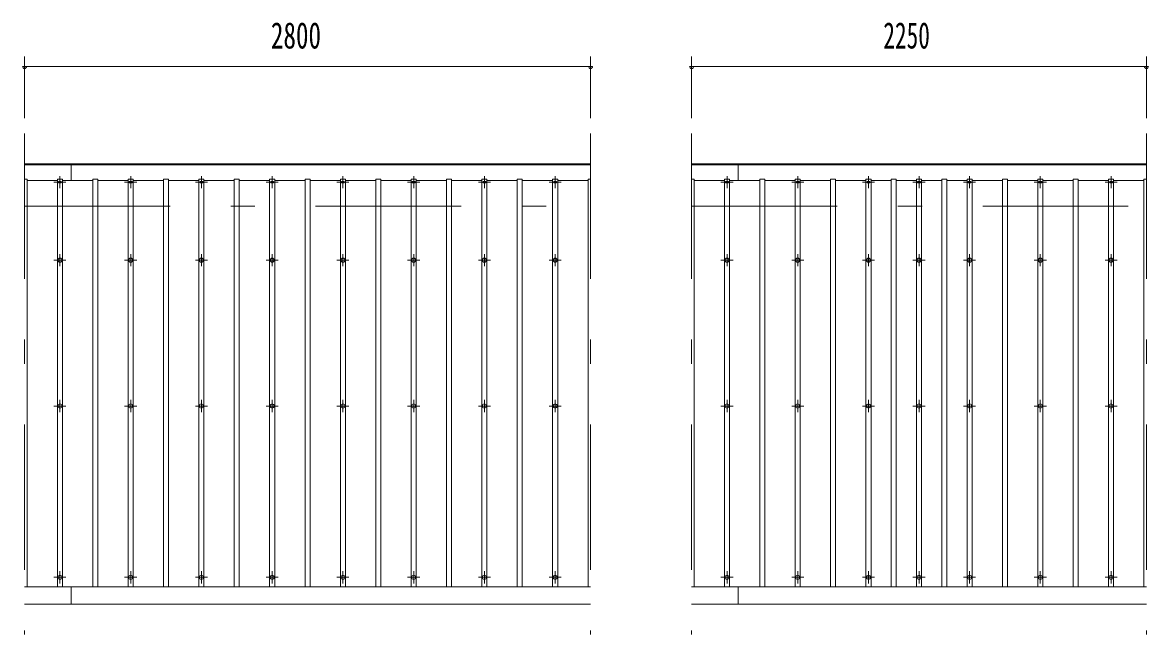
# Model space of a CAD drawing. Units: millimetres, scale not verified. Extents: x -26656 to 26658, y -10500 to 10500.
# Drawn here: x -15178 to -9608, y 6538 to 9567 of the extents above; entities that cross this region are included whole.
import ezdxf
from ezdxf.enums import TextEntityAlignment as Align

# ---------------------------------------------------------------- set-up
doc = ezdxf.new("R2010")
doc.units = ezdxf.units.MM
doc.header["$LTSCALE"] = 60
doc.linetypes.add('USER3', pattern=[24, 12, -5, 2, -5])
for name, color, linetype, lineweight in [('0-2_1-05BOLD', 7, 'Continuous', 18), ('0-3_1-25CENTER', 3, 'USER3', 18), ('0-4_1-45THIN', 4, 'Continuous', 18), ('0-5_1-55DIM', 3, 'Continuous', 18)]:
    doc.layers.add(name, color=color, linetype=linetype, lineweight=lineweight)
doc.styles.add('ＭＳ ゴシック', font='')
doc.styles.get('ＭＳ ゴシック').set_extended_font_data('MS Gothic')

msp = doc.modelspace()

# ---------------------------------------------------------------- linework, layer by layer
at = {"layer": '0-2_1-05BOLD'}
for p, q in [((-15168.49, 8867.67), (-12368.48, 8867.67)), ((-15168.49, 8862.67), (-12368.48, 8862.67)), ((-14938.48, 8867.67), (-14938.48, 8784.63)), ((-11868.49, 8867.67), (-9618.49, 8867.67)), ((-11868.49, 8862.67), (-9618.49, 8862.67)), ((-11638.48, 8867.67), (-11638.48, 8784.63)), ((-15168.48, 6773.43), (-12368.48, 6773.43)), ((-14938.48, 6773.43), (-14938.48, 6687.67)), ((-11868.48, 6773.43), (-9618.48, 6773.43)), ((-11638.48, 6773.43), (-11638.48, 6687.67)), ((-15168.48, 6687.67), (-12368.48, 6687.67)), ((-11868.48, 6687.67), (-9618.48, 6687.67))]:
    msp.add_line(p, q, dxfattribs=at)
for centre in [(-14993.49, 8390.17), (-14643.48, 8390.17), (-14293.48, 8390.17), (-13943.48, 8390.17), (-13593.48, 8390.17), (-13243.48, 8390.17), (-12893.49, 8390.17), (-12543.49, 8390.17), (-11693.48, 8390.17), (-11343.48, 8390.17), (-10993.48, 8390.17), (-10743.48, 8390.17), (-10493.48, 8390.17), (-10143.48, 8390.17), (-9793.48, 8390.17), (-14993.49, 7668.51), (-14643.48, 7668.51), (-14293.48, 7668.51), (-13943.48, 7668.51), (-13593.48, 7668.51), (-13243.48, 7668.51), (-12893.49, 7668.51), (-12543.49, 7668.51), (-11693.48, 7668.51), (-11343.48, 7668.51), (-10993.48, 7668.51), (-10743.48, 7668.51), (-10493.48, 7668.51), (-10143.48, 7668.51), (-9793.48, 7668.51), (-14993.49, 6820.85), (-14643.48, 6820.85), (-14293.48, 6820.85), (-13943.48, 6820.85), (-13593.48, 6820.85), (-13243.48, 6820.85), (-12893.49, 6820.85), (-12543.49, 6820.85), (-11693.48, 6820.85), (-11343.48, 6820.85), (-10993.48, 6820.85), (-10743.48, 6820.85), (-10493.48, 6820.85), (-10143.48, 6820.85), (-9793.48, 6820.85)]:
    msp.add_circle(centre, 10, dxfattribs=at)
for centre, start, end in [((-14993.49, 8765.7), 46.39838, 133.60162), ((-14993.49, 8786.71), 226.3961, 313.6039), ((-14643.48, 8765.7), 46.39838, 133.60162), ((-14643.48, 8786.71), 226.3961, 313.6039), ((-14293.48, 8765.7), 46.39838, 133.60162), ((-14293.48, 8786.71), 226.3961, 313.6039), ((-13943.48, 8765.7), 46.39838, 133.60162), ((-13943.48, 8786.71), 226.3961, 313.6039), ((-13593.48, 8765.7), 46.39838, 133.60162), ((-13593.48, 8786.71), 226.3961, 313.6039), ((-13243.48, 8765.7), 46.39838, 133.60162), ((-13243.48, 8786.71), 226.3961, 313.6039), ((-12893.49, 8765.7), 46.39838, 133.60162), ((-12893.49, 8786.71), 226.3961, 313.6039), ((-12543.49, 8765.7), 46.39838, 133.60162), ((-12543.49, 8786.71), 226.3961, 313.6039), ((-11693.48, 8765.7), 46.39838, 133.60162), ((-11693.48, 8786.71), 226.3961, 313.6039), ((-11343.48, 8765.7), 46.39838, 133.60162), ((-11343.48, 8786.71), 226.3961, 313.6039), ((-10993.48, 8765.7), 46.39838, 133.60162), ((-10993.48, 8786.71), 226.3961, 313.6039), ((-10743.48, 8765.7), 46.39838, 133.60162), ((-10743.48, 8786.71), 226.3961, 313.6039), ((-10493.48, 8765.7), 46.39838, 133.60162), ((-10493.48, 8786.71), 226.3961, 313.6039), ((-10143.48, 8765.7), 46.39838, 133.60162), ((-10143.48, 8786.71), 226.3961, 313.6039), ((-9793.48, 8765.7), 46.39838, 133.60162), ((-9793.48, 8786.71), 226.3961, 313.6039)]:
    msp.add_arc(centre, 14.5, start, end, dxfattribs=at)
at = {"layer": '0-3_1-25CENTER'}
for p, q in [((-15168.49, 9017.67), (-15168.48, 6537.67)), ((-12368.48, 9017.67), (-12368.48, 6537.67)), ((-11868.49, 9017.67), (-11868.48, 6537.67)), ((-9618.49, 9017.67), (-9618.48, 6537.67)), ((-14993.49, 8806.2), (-14993.49, 8746.2)), ((-14643.48, 8806.2), (-14643.48, 8746.2)), ((-14293.48, 8806.2), (-14293.48, 8746.2)), ((-13943.48, 8806.2), (-13943.48, 8746.2)), ((-13593.48, 8806.2), (-13593.48, 8746.2)), ((-13243.48, 8806.2), (-13243.48, 8746.2)), ((-12893.49, 8806.2), (-12893.49, 8746.2)), ((-12543.49, 8806.2), (-12543.49, 8746.2)), ((-11693.48, 8806.2), (-11693.48, 8746.2)), ((-11343.48, 8806.2), (-11343.48, 8746.2)), ((-10993.48, 8806.2), (-10993.48, 8746.2)), ((-10743.48, 8806.2), (-10743.48, 8746.2)), ((-10493.48, 8806.2), (-10493.48, 8746.2)), ((-10143.48, 8806.2), (-10143.48, 8746.2)), ((-9793.48, 8806.2), (-9793.48, 8746.2)), ((-15023.48, 8776.2), (-14963.48, 8776.2)), ((-14673.48, 8776.2), (-14613.48, 8776.2)), ((-14323.48, 8776.2), (-14263.48, 8776.2)), ((-13973.48, 8776.2), (-13913.48, 8776.2)), ((-13623.48, 8776.2), (-13563.48, 8776.2)), ((-13273.48, 8776.2), (-13213.48, 8776.2)), ((-12923.48, 8776.2), (-12863.48, 8776.2)), ((-12573.48, 8776.2), (-12513.48, 8776.2)), ((-11723.48, 8776.2), (-11663.49, 8776.2)), ((-11373.48, 8776.2), (-11313.48, 8776.2)), ((-11023.48, 8776.2), (-10963.49, 8776.2)), ((-10773.48, 8776.2), (-10713.48, 8776.2)), ((-10523.49, 8776.2), (-10463.48, 8776.2)), ((-10173.49, 8776.2), (-10113.48, 8776.2)), ((-9823.48, 8776.2), (-9763.48, 8776.2)), ((-15168.49, 8657.67), (-12368.48, 8657.67)), ((-11868.49, 8657.67), (-9618.49, 8657.67)), ((-14993.49, 8420.17), (-14993.49, 8360.17)), ((-14643.48, 8420.17), (-14643.48, 8360.17)), ((-14293.48, 8420.17), (-14293.48, 8360.17)), ((-13943.48, 8420.17), (-13943.48, 8360.17)), ((-13593.48, 8420.17), (-13593.48, 8360.17)), ((-13243.48, 8420.17), (-13243.48, 8360.17)), ((-12893.49, 8420.17), (-12893.49, 8360.17)), ((-12543.49, 8420.17), (-12543.49, 8360.17)), ((-11693.48, 8420.17), (-11693.48, 8360.17)), ((-11343.48, 8420.17), (-11343.48, 8360.17)), ((-10993.48, 8420.17), (-10993.48, 8360.17)), ((-10743.48, 8420.17), (-10743.48, 8360.17)), ((-10493.48, 8420.17), (-10493.48, 8360.17)), ((-10143.48, 8420.17), (-10143.48, 8360.17)), ((-9793.48, 8420.17), (-9793.48, 8360.17)), ((-15023.48, 8390.17), (-14963.48, 8390.17)), ((-14673.48, 8390.17), (-14613.48, 8390.17)), ((-14323.48, 8390.17), (-14263.48, 8390.17)), ((-13973.48, 8390.17), (-13913.48, 8390.17)), ((-13623.48, 8390.17), (-13563.48, 8390.17)), ((-13273.48, 8390.17), (-13213.48, 8390.17)), ((-12923.48, 8390.17), (-12863.48, 8390.17)), ((-12573.48, 8390.17), (-12513.48, 8390.17)), ((-11723.48, 8390.17), (-11663.48, 8390.17)), ((-11373.48, 8390.17), (-11313.48, 8390.17)), ((-11023.48, 8390.17), (-10963.49, 8390.17)), ((-10773.48, 8390.17), (-10713.48, 8390.17)), ((-10523.49, 8390.17), (-10463.48, 8390.17)), ((-10173.49, 8390.17), (-10113.48, 8390.17)), ((-9823.48, 8390.17), (-9763.48, 8390.17)), ((-14993.49, 7698.51), (-14993.49, 7638.51)), ((-14643.48, 7698.51), (-14643.48, 7638.51)), ((-14293.48, 7698.51), (-14293.48, 7638.51)), ((-13943.48, 7698.51), (-13943.48, 7638.51)), ((-13593.48, 7698.51), (-13593.48, 7638.51)), ((-13243.48, 7698.51), (-13243.48, 7638.51)), ((-12893.49, 7698.51), (-12893.49, 7638.51)), ((-12543.49, 7698.51), (-12543.49, 7638.51)), ((-11693.48, 7698.51), (-11693.48, 7638.51)), ((-11343.48, 7698.51), (-11343.48, 7638.51)), ((-10993.48, 7698.51), (-10993.48, 7638.51)), ((-10743.48, 7698.51), (-10743.48, 7638.51)), ((-10493.48, 7698.51), (-10493.48, 7638.51)), ((-10143.48, 7698.51), (-10143.48, 7638.51)), ((-9793.48, 7698.51), (-9793.48, 7638.51)), ((-15023.48, 7668.51), (-14963.48, 7668.51)), ((-14673.48, 7668.51), (-14613.48, 7668.51)), ((-14323.48, 7668.51), (-14263.48, 7668.51)), ((-13973.48, 7668.51), (-13913.48, 7668.51)), ((-13623.48, 7668.51), (-13563.48, 7668.51)), ((-13273.48, 7668.51), (-13213.48, 7668.51)), ((-12923.48, 7668.51), (-12863.48, 7668.51)), ((-12573.48, 7668.51), (-12513.48, 7668.51)), ((-11723.48, 7668.51), (-11663.48, 7668.51)), ((-11373.48, 7668.51), (-11313.48, 7668.51)), ((-11023.48, 7668.51), (-10963.49, 7668.51)), ((-10773.48, 7668.51), (-10713.48, 7668.51)), ((-10523.49, 7668.51), (-10463.48, 7668.51)), ((-10173.49, 7668.51), (-10113.48, 7668.51)), ((-9823.48, 7668.51), (-9763.48, 7668.51)), ((-15023.48, 6820.85), (-14963.48, 6820.85)), ((-14993.49, 6850.85), (-14993.49, 6790.85)), ((-14673.48, 6820.85), (-14613.48, 6820.85)), ((-14643.48, 6850.85), (-14643.48, 6790.85)), ((-14323.48, 6820.85), (-14263.48, 6820.85)), ((-14293.48, 6850.85), (-14293.48, 6790.85)), ((-13973.48, 6820.85), (-13913.48, 6820.85)), ((-13943.48, 6850.85), (-13943.48, 6790.85)), ((-13623.48, 6820.85), (-13563.48, 6820.85)), ((-13593.48, 6850.85), (-13593.48, 6790.85)), ((-13273.48, 6820.85), (-13213.48, 6820.85)), ((-13243.48, 6850.85), (-13243.48, 6790.85)), ((-12923.48, 6820.85), (-12863.48, 6820.85)), ((-12893.49, 6850.85), (-12893.49, 6790.85)), ((-12573.48, 6820.85), (-12513.48, 6820.85)), ((-12543.49, 6850.85), (-12543.49, 6790.85)), ((-11723.48, 6820.85), (-11663.48, 6820.85)), ((-11693.48, 6850.85), (-11693.48, 6790.85)), ((-11373.48, 6820.85), (-11313.48, 6820.85)), ((-11343.48, 6850.85), (-11343.48, 6790.85)), ((-11023.48, 6820.85), (-10963.49, 6820.85)), ((-10993.48, 6850.85), (-10993.48, 6790.85)), ((-10773.48, 6820.85), (-10713.48, 6820.85)), ((-10743.48, 6850.85), (-10743.48, 6790.85)), ((-10523.49, 6820.85), (-10463.48, 6820.85)), ((-10493.48, 6850.85), (-10493.48, 6790.85)), ((-10173.49, 6820.85), (-10113.48, 6820.85)), ((-10143.48, 6850.85), (-10143.48, 6790.85)), ((-9823.48, 6820.85), (-9763.48, 6820.85)), ((-9793.48, 6850.85), (-9793.48, 6790.85))]:
    msp.add_line(p, q, dxfattribs=at)
at = {"layer": '0-4_1-45THIN'}
for p, q in [((-15168.49, 8790.67), (-15155.98, 8790.67)), ((-15155.98, 8790.67), (-15155.98, 6773.43)), ((-15155.98, 8784.63), (-15005.98, 8784.63)), ((-15005.98, 8790.67), (-15005.98, 6773.43)), ((-15005.98, 8790.67), (-14980.98, 8790.67)), ((-14980.98, 8790.67), (-14980.98, 6773.43)), ((-14830.98, 8784.63), (-14980.98, 8784.63)), ((-14830.98, 8790.67), (-14805.98, 8790.67)), ((-14830.98, 8790.67), (-14830.98, 6773.43)), ((-14805.98, 8790.67), (-14805.98, 6773.43)), ((-14805.98, 8784.63), (-14655.98, 8784.63)), ((-14655.98, 8790.67), (-14630.98, 8790.67)), ((-14655.98, 8790.67), (-14655.98, 6773.43)), ((-14630.98, 8790.67), (-14630.98, 6773.43)), ((-14480.99, 8784.63), (-14630.98, 8784.63)), ((-14480.99, 8790.67), (-14455.98, 8790.67)), ((-14480.99, 8790.67), (-14480.99, 6773.43)), ((-14455.98, 8790.67), (-14455.98, 6773.43)), ((-14455.98, 8784.63), (-14305.98, 8784.63)), ((-14305.98, 8790.67), (-14280.98, 8790.67)), ((-14305.98, 8790.67), (-14305.98, 6773.43)), ((-14280.98, 8790.67), (-14280.98, 6773.43)), ((-14130.98, 8784.63), (-14280.98, 8784.63)), ((-14130.98, 8790.67), (-14130.98, 6773.43)), ((-14130.98, 8790.67), (-14105.98, 8790.67)), ((-14105.98, 8790.67), (-14105.98, 6773.43)), ((-14105.98, 8784.63), (-13955.98, 8784.63)), ((-13955.98, 8790.67), (-13930.98, 8790.67)), ((-13955.98, 8790.67), (-13955.98, 6773.43)), ((-13930.98, 8790.67), (-13930.98, 6773.43)), ((-13780.98, 8784.63), (-13930.98, 8784.63)), ((-13780.98, 8790.67), (-13755.98, 8790.67)), ((-13780.98, 8790.67), (-13780.98, 6773.43)), ((-13755.98, 8790.67), (-13755.98, 6773.43)), ((-13755.98, 8784.63), (-13605.98, 8784.63)), ((-13605.99, 8790.67), (-13580.98, 8790.67)), ((-13605.99, 8790.67), (-13605.98, 6773.43)), ((-13580.98, 8790.67), (-13580.98, 6773.43)), ((-13430.98, 8784.63), (-13580.98, 8784.63)), ((-13430.98, 8790.67), (-13430.98, 6773.43)), ((-13430.98, 8790.67), (-13405.98, 8790.67)), ((-13405.98, 8790.67), (-13405.98, 6773.43)), ((-13405.98, 8784.63), (-13255.98, 8784.63)), ((-13255.98, 8790.67), (-13230.99, 8790.67)), ((-13255.98, 8790.67), (-13255.98, 6773.43)), ((-13230.99, 8790.67), (-13230.98, 6773.43)), ((-13080.98, 8784.63), (-13230.99, 8784.63)), ((-13080.98, 8790.67), (-13055.98, 8790.67)), ((-13080.98, 8790.67), (-13080.98, 6773.43)), ((-13055.98, 8790.67), (-13055.98, 6773.43)), ((-13055.98, 8784.63), (-12905.98, 8784.63)), ((-12905.99, 8790.67), (-12905.99, 6773.43)), ((-12905.99, 8790.67), (-12880.98, 8790.67)), ((-12880.98, 8790.67), (-12880.98, 6773.43)), ((-12730.98, 8784.63), (-12880.98, 8784.63)), ((-12730.98, 8790.67), (-12730.98, 6773.43)), ((-12730.98, 8790.67), (-12705.98, 8790.67)), ((-12705.98, 8790.67), (-12705.98, 6773.43)), ((-12705.98, 8784.63), (-12555.98, 8784.63)), ((-12555.98, 8790.67), (-12555.98, 6773.43)), ((-12555.98, 8790.67), (-12530.98, 8790.67)), ((-12530.98, 8790.67), (-12530.98, 6773.43)), ((-12380.99, 8784.63), (-12530.98, 8784.63)), ((-12380.99, 8790.67), (-12380.98, 6773.43)), ((-12380.99, 8790.67), (-12368.48, 8790.67)), ((-11868.49, 8790.67), (-11855.98, 8790.67)), ((-11855.98, 8790.67), (-11855.98, 6773.43)), ((-11855.98, 8784.63), (-11705.99, 8784.63)), ((-11705.98, 8790.67), (-11705.98, 6773.43)), ((-11705.98, 8790.67), (-11680.98, 8790.67)), ((-11530.98, 8784.63), (-11680.99, 8784.63)), ((-11680.98, 8790.67), (-11680.98, 6773.43)), ((-11530.98, 8790.67), (-11530.98, 6773.43)), ((-11530.98, 8790.67), (-11505.98, 8790.67)), ((-11505.98, 8790.67), (-11505.98, 6773.43)), ((-11505.98, 8784.63), (-11355.98, 8784.63)), ((-11355.98, 8790.67), (-11330.98, 8790.67)), ((-11355.98, 8790.67), (-11355.98, 6773.43)), ((-11330.98, 8790.67), (-11330.98, 6773.43)), ((-11180.98, 8784.63), (-11330.98, 8784.63)), ((-11180.98, 8790.67), (-11180.98, 6773.43)), ((-11180.98, 8790.67), (-11155.98, 8790.67)), ((-11155.98, 8790.67), (-11155.98, 6773.43)), ((-11155.98, 8784.63), (-11005.98, 8784.63)), ((-11005.98, 8790.67), (-11005.98, 6773.43)), ((-11005.98, 8790.67), (-10980.98, 8790.67)), ((-10980.98, 8790.67), (-10980.98, 6773.43)), ((-10880.98, 8784.63), (-10980.98, 8784.63)), ((-10880.98, 8790.67), (-10880.98, 6773.43)), ((-10880.98, 8790.67), (-10855.98, 8790.67)), ((-10855.98, 8790.67), (-10855.98, 6773.43)), ((-10855.98, 8784.63), (-10755.98, 8784.63)), ((-10755.98, 8790.67), (-10730.98, 8790.67)), ((-10755.98, 8790.67), (-10755.98, 6773.43)), ((-10730.98, 8790.67), (-10730.98, 6773.43)), ((-10630.99, 8784.63), (-10730.98, 8784.63)), ((-10630.99, 8790.67), (-10630.98, 6773.43)), ((-10630.99, 8790.67), (-10605.98, 8790.67)), ((-10605.98, 8790.67), (-10605.98, 6773.43)), ((-10605.98, 8784.63), (-10505.98, 8784.63)), ((-10505.98, 8790.67), (-10480.98, 8790.67)), ((-10505.98, 8790.67), (-10505.98, 6773.43)), ((-10480.98, 8790.67), (-10480.98, 6773.43)), ((-10330.98, 8784.63), (-10480.98, 8784.63)), ((-10330.98, 8790.67), (-10330.98, 6773.43)), ((-10330.98, 8790.67), (-10305.98, 8790.67)), ((-10305.98, 8790.67), (-10305.98, 6773.43)), ((-10305.98, 8784.63), (-10155.98, 8784.63)), ((-10155.98, 8790.67), (-10130.98, 8790.67)), ((-10155.98, 8790.67), (-10155.98, 6773.43)), ((-10130.98, 8790.67), (-10130.98, 6773.43)), ((-9980.99, 8784.63), (-10130.98, 8784.63)), ((-9980.99, 8790.67), (-9955.98, 8790.67)), ((-9980.99, 8790.67), (-9980.99, 6773.43)), ((-9955.98, 8790.67), (-9955.98, 6773.43)), ((-9955.98, 8784.63), (-9805.98, 8784.63)), ((-9805.98, 8790.67), (-9805.98, 6773.43)), ((-9805.98, 8790.67), (-9780.98, 8790.67)), ((-9780.98, 8790.67), (-9780.98, 6773.43)), ((-9630.98, 8784.63), (-9780.98, 8784.63)), ((-9630.99, 8790.67), (-9630.99, 6773.43)), ((-9630.99, 8790.67), (-9618.49, 8790.67))]:
    msp.add_line(p, q, dxfattribs=at)
at = {"layer": '0-5_1-55DIM'}
for p, q in [((-15168.49, 9092.68), (-15168.48, 9398.67)), ((-12368.48, 9092.68), (-12368.48, 9398.67)), ((-11868.49, 9092.68), (-11868.48, 9398.67)), ((-9618.49, 9092.68), (-9618.48, 9398.67)), ((-15158.48, 9348.67), (-15178.48, 9348.67)), ((-15168.48, 9348.67), (-12368.48, 9348.67)), ((-12358.48, 9348.67), (-12378.48, 9348.67)), ((-11858.48, 9348.67), (-11878.48, 9348.67)), ((-11868.48, 9348.67), (-9618.48, 9348.67)), ((-9608.48, 9348.67), (-9628.48, 9348.67))]:
    msp.add_line(p, q, dxfattribs=at)
for centre in [(-15168.48, 9348.67), (-12368.48, 9348.67), (-11868.48, 9348.67), (-9618.48, 9348.67)]:
    msp.add_arc(centre, 10, 180, 0, dxfattribs=at)

# ---------------------------------------------------------------- texts
at = {"layer": '0-5_1-55DIM', "color": 7, "style": 'ＭＳ ゴシック'}
for s, width, p in [('2800', 0.7, (-13949.76, 9398.67)), ('2250', 0.65, (-10920.17, 9398.67))]:
    msp.add_text(s, height=130.2, dxfattribs=dict(at, width=width)).set_placement(p, align=Align.BOTTOM_LEFT)

doc.saveas('drawing.dxf')
